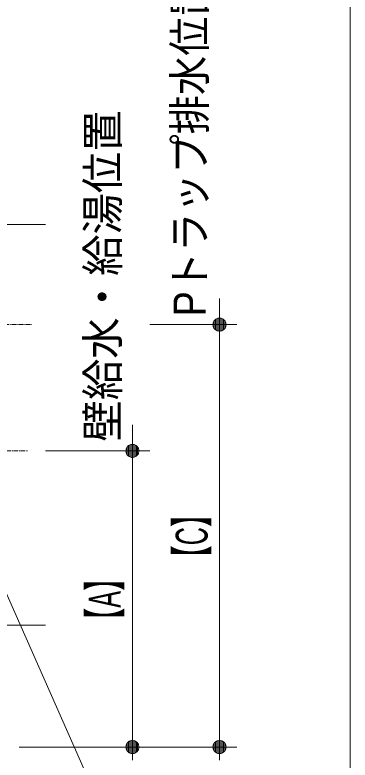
# Model space of a CAD drawing. Units: millimetres, scale not verified. Extents: x -6062 to 6062, y -3045 to 3045.
# Drawn here: x -3402 to -3018, y -2035 to -1179 of the extents above; entities that cross this region are included whole.
import ezdxf
from ezdxf.enums import TextEntityAlignment as Align

# ---------------------------------------------------------------- set-up
doc = ezdxf.new("R2010")
doc.units = ezdxf.units.MM
doc.header["$LTSCALE"] = 20
doc.linetypes.add('CHAIN1', pattern=[8, 5, -1, 1, -1])
doc.linetypes.add('DASHED1', pattern=[1.8, 1.2, -0.6])
for name, color, linetype, lineweight in [('0-0_1図面枠', 7, 'Continuous', 9), ('0-2_2寸法-1', 7, 'Continuous', 9), ('0-3_0', 7, 'Continuous', 9), ('0-4_2寸法-2', 7, 'Continuous', 9), ('0-5_5ボウル・キャビネット', 7, 'DASHED1', 9), ('0-6_2寸法-3', 7, 'Continuous', 9), ('0-7_4給排水', 7, 'Continuous', 9)]:
    doc.layers.add(name, color=color, linetype=linetype, lineweight=lineweight)
doc.styles.add('ＭＳ Ｐゴシック', font='')
doc.styles.get('ＭＳ Ｐゴシック').set_extended_font_data('MS PGothic')

# ---------------------------------------------------------------- blocks, each defined once
blk = doc.blocks.new('_Dot')
at = {"layer": '0-3_0'}
for p, q in [((-10, 0), (-20, 0)), ((9.78, 2), (-9.78, 2)), ((7.99, 6), (-7.99, 6)), ((9.16, -3.98), (-9.16, -3.98)), ((6, -7.98), (-6, -7.98))]:
    blk.add_line(p, q, dxfattribs=at)
for points in [[(10, 0), (9.92, 1.25), (9.69, 2.49), (9.3, 3.68), (8.76, 4.82), (8.09, 5.88), (7.29, 6.85), (6.37, 7.71), (5.36, 8.44), (4.26, 9.05), (3.09, 9.51), (1.87, 9.82), (0.63, 9.98), (-0.63, 9.98), (-1.87, 9.82), (-3.09, 9.51), (-4.26, 9.05), (-5.36, 8.44), (-6.37, 7.71), (-7.29, 6.85), (-8.09, 5.88), (-8.76, 4.82), (-9.3, 3.68), (-9.69, 2.49), (-9.92, 1.25), (-10, 0), (0, 0)], [(-10, 0), (-9.92, -1.25), (-9.69, -2.49), (-9.3, -3.68), (-8.76, -4.82), (-8.09, -5.88), (-7.29, -6.85), (-6.37, -7.71), (-5.36, -8.44), (-4.26, -9.05), (-3.09, -9.51), (-1.87, -9.82), (-0.63, -9.98), (0.63, -9.98), (1.87, -9.82), (3.09, -9.51), (4.26, -9.05), (5.36, -8.44), (6.37, -7.71), (7.29, -6.85), (8.09, -5.88), (8.76, -4.82), (9.3, -3.68), (9.69, -2.49), (9.92, -1.25), (10, 0), (0, 0)]]:
    blk.add_lwpolyline(points, close=True, dxfattribs=at)
blk = doc.blocks.new('グループ-10')
at = {"layer": '0-7_4給排水', "linetype": 'CHAIN1'}
blk.add_line((-35900, -30700), (-31900, -30700), dxfattribs=at)
blk = doc.blocks.new('止水栓_側面')
at = {"layer": '0-7_4給排水', "linetype": 'CHAIN1'}
blk.add_line((-3010, 0), (1000, 0), dxfattribs=at)
at = {"layer": '0-7_4給排水'}
blk.add_lwpolyline([(-900, 1200), (-900, 600), (-1200, 600), (-1200, 1200)], dxfattribs=at)
for points in [[(-1950, 660), (-1850, 660), (-1850, 300), (-1950, 300)], [(-1330, 600), (-770, 600), (-770, 360), (-1330, 360)], [(-200, 600), (0, 600), (0, -600), (-200, -600)], [(-1250, 360), (-850, 360), (-850, 298), (-1250, 298)], [(-1450, -300), (-2010, -300), (-2010, 300), (-1450, 300)], [(-1450, 240), (-1430, 240), (-1430, -240), (-1450, -240)], [(-1430, 298), (-200, 298), (-200, -298), (-1430, -298)]]:
    blk.add_lwpolyline(points, close=True, dxfattribs=at)
blk = doc.blocks.new('グループ-12')
at = {"layer": '0-7_4給排水', "linetype": 'CHAIN1'}
for p, q in [((-34000, -27600), (-34000, -20100)), ((-34031.1, -30895.9), (-34018.9, -30416.8))]:
    blk.add_line(p, q, dxfattribs=at)
at = {"layer": '0-7_4給排水'}
for p, q in [((-33700, -20946.8), (-33700, -21200)), ((-34300, -21120), (-34300, -21200)), ((-33650, -23320), (-34350, -23320))]:
    blk.add_line(p, q, dxfattribs=at)
for points in [[(-35500, -20660), (-35500, -20860), (-34350, -20860), (-34350, -21120), (-34000, -21120), (-33650.1, -20918), (-33650, -20600), (-34350, -20600), (-34350, -20660)], [(-34350, -26520), (-33650, -26520), (-33650, -21200), (-34350, -21200), (-34350, -21685.7), (-36726.1, -21685.7), (-36785.2, -21688.6), (-36843.8, -21697.4), (-36901.2, -21711.8), (-36956.9, -21731.9), (-37019.3, -21762.2), (-37077.8, -21799.6), (-37133.2, -21845), (-37184, -21898), (-37185.7, -21900), (-37653.2, -22457.2), (-37346.8, -22714.3), (-36879.3, -22157.2), (-36862.9, -22139.8), (-36844.5, -22124.6), (-36824.5, -22111.6), (-36803, -22101.1), (-36784.5, -22094.4), (-36765.3, -22089.6), (-36745.8, -22086.7), (-36726.1, -22085.7), (-34350, -22085.7)], [(-33520, -26600), (-34480, -26600), (-34480, -26520), (-33520, -26520)]]:
    blk.add_lwpolyline(points, close=True, dxfattribs=at)
for points in [[(-34350, -20860), (-34349.9, -20859.5), (-34349.5, -20858.1), (-34348.8, -20855.8), (-34348, -20852.6), (-34346.9, -20848.5), (-34345.7, -20843.6), (-34344.3, -20837.9), (-34342.9, -20831.4), (-34341.5, -20824.2), (-34340.1, -20816.4), (-34338.8, -20808), (-34337.7, -20799.1), (-34336.7, -20789.7), (-34336, -20780), (-34335.6, -20770.1), (-34335.4, -20760), (-34335.5, -20750.3), (-34336, -20740.7), (-34336.6, -20731.3), (-34337.5, -20722.2), (-34338.6, -20713.4), (-34339.9, -20705.1), (-34341.2, -20697.2), (-34342.7, -20689.9), (-34344.1, -20683.3), (-34345.4, -20677.4), (-34346.7, -20672.2), (-34347.8, -20667.9), (-34348.7, -20664.5), (-34349.4, -20662), (-34349.9, -20660.5), (-34350, -20660)], [(-34350, -22085.7), (-34349.4, -22084.7), (-34347.8, -22081.8), (-34345.1, -22076.9), (-34341.4, -22070.3), (-34337, -22061.9), (-34331.9, -22051.9), (-34326.3, -22040.5), (-34320.4, -22027.6), (-34314.3, -22013.5), (-34308.4, -21998.1), (-34302.8, -21981.6), (-34297.7, -21964.1), (-34293.4, -21945.6), (-34290.1, -21926.4), (-34288, -21906.6), (-34287.2, -21886.6), (-34287.9, -21866.6), (-34289.8, -21846.8), (-34293, -21827.6), (-34297.2, -21809.2), (-34302.2, -21791.7), (-34307.8, -21775.2), (-34313.7, -21759.7), (-34319.7, -21745.4), (-34325.6, -21732.4), (-34331.2, -21720.7), (-34336.5, -21710.5), (-34341, -21701.8), (-34344.8, -21694.9), (-34347.7, -21689.9), (-34349.4, -21686.8), (-34350, -21685.7)]]:
    blk.add_lwpolyline(points, dxfattribs=at)
at = {"layer": '0-7_4給排水', "linetype": 'CHAIN1'}
for points in [[(-34000, -28937.1), (-34000, -28769.4), (-34000, -28312.7), (-34000, -26600)], [(-34050, -33000), (-34050, -32543.3), (-34050, -32375.5)]]:
    blk.add_lwpolyline(points, dxfattribs=at)
for centre, start, end in [((-91977.3, -28937.1), 358.53757, 0), ((23927.3, -32375.5), 178.53757, 180)]:
    blk.add_arc(centre, 57977.3, start, end, dxfattribs=at)
at = {"layer": '0-7_4給排水'}
blk.add_blockref('止水栓_側面', (-33000, -33600), dxfattribs=at)

msp = doc.modelspace()

# ---------------------------------------------------------------- linework, layer by layer
at = {"layer": '0-0_1図面枠'}
msp.add_line((-3017.5, 1750), (-3017.5, -2420), dxfattribs=at)
at = {"layer": '0-2_2寸法-1'}
for p, q in [((-3247.5, -1535), (-3147.5, -1535)), ((-3167.5, -1550.01), (-3167.5, -2004.99)), ((-3367.5, -1680), (-3247.5, -1680)), ((-3267.5, -1695.01), (-3267.5, -2004.99)), ((-3397.5, -2020), (-3247.5, -2020)), ((-3247.5, -2020), (-3147.5, -2020))]:
    msp.add_line(p, q, dxfattribs=at)
at = {"layer": '0-4_2寸法-2'}
for p, q in [((-3167.5, -1519.99), (-3167.5, -1504.99)), ((-3247.5, -1535), (-3147.5, -1535)), ((-3167.5, -1535), (-3167.5, -2020)), ((-3267.5, -1664.99), (-3267.5, -1649.99)), ((-3367.5, -1680), (-3247.5, -1680)), ((-3267.5, -1680), (-3267.5, -2020)), ((-3397.5, -2020), (-3247.5, -2020)), ((-3247.5, -2020), (-3147.5, -2020))]:
    msp.add_line(p, q, dxfattribs=at)
at = {"layer": '0-5_5ボウル・キャビネット', "linetype": 'CHAIN1'}
for p, q in [((-3467.5, -1420), (-3367.5, -1420)), ((-3467.5, -1880), (-3367.5, -1880))]:
    msp.add_line(p, q, dxfattribs=at)
at = {"layer": '0-6_2寸法-3'}
msp.add_lwpolyline([(-3605.69, -2420), (-3157.5, -2420), (-3478.25, -1694.9)], dxfattribs=at)

# ---------------------------------------------------------------- block references
at = {"layer": '0-2_2寸法-1', "xscale": 0.7503418, "yscale": 0.7503418}
for p, rotation in [((-3167.5, -1535), 90), ((-3267.5, -1680), 90), ((-3267.5, -2020), 270), ((-3167.5, -2020), 270)]:
    msp.add_blockref('_Dot', p, dxfattribs=dict(at, rotation=rotation))
at = {"layer": '0-4_2寸法-2', "xscale": 0.7503418, "yscale": 0.7503418}
for p, rotation in [((-3167.5, -1535), 270), ((-3267.5, -1680), 270), ((-3267.5, -2020), 90), ((-3167.5, -2020), 90)]:
    msp.add_blockref('_Dot', p, dxfattribs=dict(at, rotation=rotation))
at = {"layer": '0-7_4給排水', "xscale": 0.05, "yscale": 0.05}
for name in ['グループ-12', 'グループ-10']:
    msp.add_blockref(name, (-1787.5, 0), dxfattribs=at)

# ---------------------------------------------------------------- texts
at = {"layer": '0-2_2寸法-1', "style": 'ＭＳ Ｐゴシック', "width": 0.6}
for s, p in [('【C】', (-3170.13, -1818.33)), ('【A】', (-3270.13, -1890.05))]:
    msp.add_text(s, height=36.69, rotation=90, dxfattribs=at).set_placement(p, align=Align.BOTTOM_LEFT)
at = {"layer": '0-4_2寸法-2', "style": 'ＭＳ Ｐゴシック'}
for s, width, p in [('Pトラップ排水位置', 0.9, (-3172.48, -1525.42)), ('壁給水・給湯位置', 0.95, (-3272.38, -1669.36))]:
    msp.add_text(s, height=36.69, rotation=90, dxfattribs=dict(at, width=width)).set_placement(p, align=Align.BOTTOM_LEFT)

doc.saveas('drawing.dxf')
